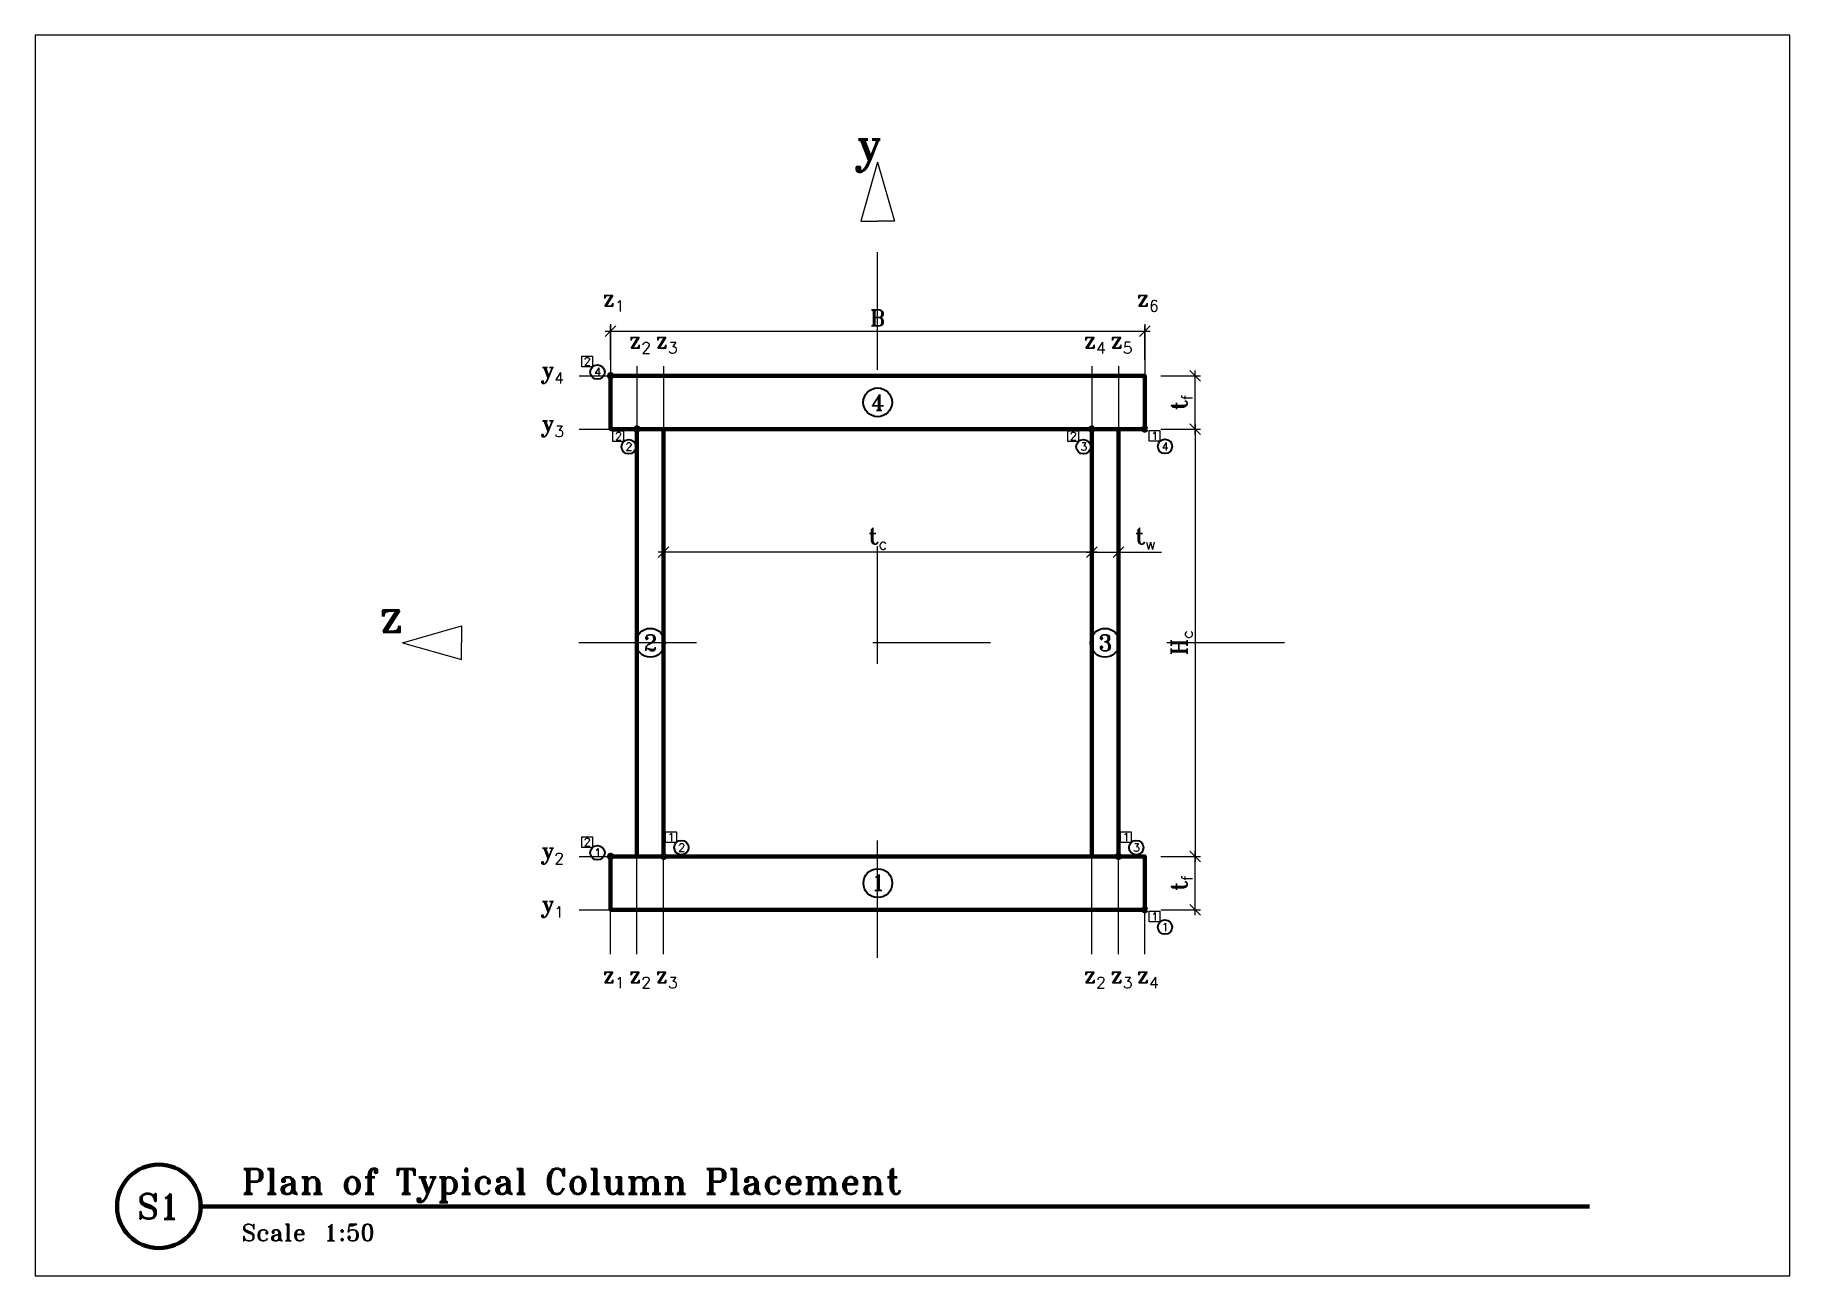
# Paper-space layout 'Box' of a CAD drawing. Header units: millimetres. Extents: x 214 to 634, y 155 to 452.
# The model-space entities are those that its viewports show. They can reach past a viewport. Long polylines and large blocks are cut down to what shows.
import ezdxf
from ezdxf.enums import TextEntityAlignment as Align

# ---------------------------------------------------------------- set-up
doc = ezdxf.new("R2010")
doc.units = ezdxf.units.MM
doc.header["$MEASUREMENT"] = 0
doc.linetypes.add('ACAD_ISO03W100', pattern=[30, 12, -18])
for name, color, linetype, lineweight in [('1', 1, 'Continuous', 9), ('1__', 1, 'ACAD_ISO03W100', 9), ('2', 2, 'Continuous', 20), ('2__', 2, 'ACAD_ISO03W100', 20), ('3', 3, 'Continuous', 30), ('4', 4, 'Continuous', 40), ('6', 6, 'Continuous', 70)]:
    doc.layers.add(name, color=color, linetype=linetype, lineweight=lineweight)
doc.layers.add('Dims', color=1, linetype='Continuous')
doc.styles.add('Romant', font='romant.shx')
doc.dimstyles.new('10', dxfattribs={"dimscale": 10, "dimtxt": 3, "dimasz": 2, "dimexe": 1, "dimexo": 3, "dimgap": 1, "dimtad": 1, "dimdec": 0, "dimzin": 0, "dimdsep": 46, "dimtxsty": 'Romant', "dimblk": 'OBLIQUE', "dimcen": 0.09, "dimdle": 1, "dimclrd": 1, "dimclre": 1, "dimclrt": 3, "dimadec": 1, "dimazin": 0, "dimtfac": 1, "dimtdec": 0, "dimtofl": 0, "dimtmove": 0, "dimatfit": 3, "dimfxl": 1, "dimtfillclr": 3, "dimtolj": 1, "dimtzin": 0, "dimlwd": 15, "dimlwe": 15, "dimarcsym": 0})

# ---------------------------------------------------------------- blocks, each defined once
blk = doc.blocks.new('*U4')
at = {"layer": '6'}
blk.add_line((0, 0), (332.44, 0), dxfattribs=at)
blk.add_circle((-10, 0), 10, dxfattribs=at)
at = {"style": 'Romant'}
for tag, p, height in [('TITLE', (9.83, 3), 6), ('SCALE', (29.49, -8.24), 4)]:
    blk.add_attdef(tag, p, '', height=height, dxfattribs=at)
blk.add_attdef('SHEET', text='', height=6, dxfattribs=at).set_placement((-10, -3), align=Align.CENTER)
at = {"layer": '4', "insert": (9.83, -4.28), "char_height": 4, "attachment_point": 1, "style": 'Romant'}
blk.add_mtext_dynamic_manual_height_columns('Scale ', width=407.2188, gutter_width=1, heights=[0], dxfattribs=at)
blk = doc.blocks.new('_Oblique')
at = {"color": 0, "linetype": 'ByBlock', "lineweight": -2}
blk.add_line((-0.5, -0.5), (0.5, 0.5), dxfattribs=at)
blk = doc.blocks.new('*D18')
at = {"layer": 'Defpoints', "color": 0, "transparency": 16777216}
for p in [(-15594.2, 69924.2), (-16594.2, 69841), (-15594.2, 69841)]:
    blk.add_point(p, dxfattribs=at)
at = {"layer": 'Dims', "color": 1, "lineweight": 15, "transparency": 16777216}
for p, q in [((-16604.2, 69924.2), (-15584.2, 69924.2)), ((-16594.2, 69871), (-16594.2, 69934.2)), ((-15594.2, 69871), (-15594.2, 69934.2))]:
    blk.add_line(p, q, dxfattribs=at)
at = {"layer": 'Dims', "color": 1, "lineweight": 15, "transparency": 16777216, "xscale": 20, "yscale": 20, "zscale": 20, "rotation": 180}
blk.add_blockref('_Oblique', (-16594.2, 69924.2), dxfattribs=at)
at = {"layer": 'Dims', "color": 1, "lineweight": 15, "transparency": 16777216, "xscale": 20, "yscale": 20, "zscale": 20}
blk.add_blockref('_Oblique', (-15594.2, 69924.2), dxfattribs=at)
at = {"layer": 'Dims', "color": 3, "transparency": 16777216, "insert": (-16094.2, 69949.2), "char_height": 30, "width": 59.944, "attachment_point": 5, "style": 'Romant'}
blk.add_mtext('\\A1;B', dxfattribs=at)
blk = doc.blocks.new('*D19')
at = {"layer": 'Defpoints', "color": 0, "transparency": 16777216}
for p in [(-15594.2, 69841), (-15499.6, 69841), (-15594.2, 69741)]:
    blk.add_point(p, dxfattribs=at)
at = {"layer": 'Dims', "color": 1, "lineweight": 15, "transparency": 16777216}
for p, q in [((-15499.6, 69731), (-15499.6, 69851)), ((-15564.2, 69841), (-15489.6, 69841)), ((-15564.2, 69741), (-15489.6, 69741))]:
    blk.add_line(p, q, dxfattribs=at)
at = {"layer": 'Dims', "color": 1, "lineweight": 15, "transparency": 16777216, "xscale": 20, "yscale": 20, "zscale": 20}
for p, rotation in [((-15499.6, 69841), 90), ((-15499.6, 69741), 270)]:
    blk.add_blockref('_Oblique', p, dxfattribs=dict(at, rotation=rotation))
at = {"layer": 'Dims', "color": 3, "transparency": 16777216, "insert": (-15524.6, 69791), "char_height": 30, "attachment_point": 5, "rotation": 90, "style": 'Romant'}
blk.add_mtext('\\A1;t{\\H0.7x;\\S^ f;}', dxfattribs=at)
blk = doc.blocks.new('*D17')
at = {"layer": 'Defpoints', "color": 0, "transparency": 16777216}
for p in [(-15594.2, 68941), (-15499.6, 68941), (-15594.2, 68841)]:
    blk.add_point(p, dxfattribs=at)
at = {"layer": 'Dims', "color": 1, "lineweight": 15, "transparency": 16777216}
for p, q in [((-15564.2, 68941), (-15489.6, 68941)), ((-15499.6, 68831), (-15499.6, 68951)), ((-15564.2, 68841), (-15489.6, 68841))]:
    blk.add_line(p, q, dxfattribs=at)
at = {"layer": 'Dims', "color": 1, "lineweight": 15, "transparency": 16777216, "xscale": 20, "yscale": 20, "zscale": 20}
for p, rotation in [((-15499.6, 68941), 90), ((-15499.6, 68841), 270)]:
    blk.add_blockref('_Oblique', p, dxfattribs=dict(at, rotation=rotation))
at = {"layer": 'Dims', "color": 3, "transparency": 16777216, "insert": (-15524.6, 68891), "char_height": 30, "attachment_point": 5, "rotation": 90, "style": 'Romant'}
blk.add_mtext('\\A1;t{\\H0.7x;\\S^ f;}', dxfattribs=at)
blk = doc.blocks.new('*D20')
at = {"layer": 'Defpoints', "color": 0, "transparency": 16777216}
for p in [(-15693.5, 69510.6), (-15643.5, 69510.6), (-15643.5, 69510.6)]:
    blk.add_point(p, dxfattribs=at)
at = {"layer": 'Dims', "color": 1, "lineweight": 15, "transparency": 16777216}
for p, q in [((-15693.5, 69540.6), (-15693.5, 69520.6)), ((-15643.5, 69540.6), (-15643.5, 69520.6)), ((-15703.5, 69510.6), (-15643.5, 69510.6)), ((-15643.5, 69510.6), (-15562.9, 69510.6))]:
    blk.add_line(p, q, dxfattribs=at)
at = {"layer": 'Dims', "color": 1, "lineweight": 15, "transparency": 16777216, "xscale": 20, "yscale": 20, "zscale": 20, "rotation": 180}
blk.add_blockref('_Oblique', (-15693.5, 69510.6), dxfattribs=at)
at = {"layer": 'Dims', "color": 1, "lineweight": 15, "transparency": 16777216, "xscale": 20, "yscale": 20, "zscale": 20}
blk.add_blockref('_Oblique', (-15643.5, 69510.6), dxfattribs=at)
at = {"layer": 'Dims', "color": 3, "transparency": 16777216, "insert": (-15593.2, 69535.6), "char_height": 30, "attachment_point": 5, "style": 'Romant'}
blk.add_mtext('\\A1;t{\\H0.7x;\\S^ w;}', dxfattribs=at)
blk = doc.blocks.new('*D21')
at = {"layer": 'Defpoints', "color": 0, "transparency": 16777216}
for p in [(-15594.2, 69741), (-15594.2, 68941), (-15499.6, 68941)]:
    blk.add_point(p, dxfattribs=at)
at = {"layer": 'Dims', "color": 1, "lineweight": 15, "transparency": 16777216}
for p, q in [((-15499.6, 69751), (-15499.6, 68931)), ((-15564.2, 69741), (-15489.6, 69741)), ((-15564.2, 68941), (-15489.6, 68941))]:
    blk.add_line(p, q, dxfattribs=at)
at = {"layer": 'Dims', "color": 1, "lineweight": 15, "transparency": 16777216, "xscale": 20, "yscale": 20, "zscale": 20}
for p, rotation in [((-15499.6, 69741), 90), ((-15499.6, 68941), 270)]:
    blk.add_blockref('_Oblique', p, dxfattribs=dict(at, rotation=rotation))
at = {"layer": 'Dims', "color": 3, "transparency": 16777216, "insert": (-15524.6, 69341), "char_height": 30, "attachment_point": 5, "rotation": 90, "style": 'Romant'}
blk.add_mtext('\\A1;H{\\H0.7x;\\S^ c;}', dxfattribs=at)
blk = doc.blocks.new('*D22')
at = {"layer": 'Defpoints', "color": 0, "transparency": 16777216}
for p in [(-16494.9, 69510.6), (-16494.9, 69510.6), (-15693.5, 69510.6)]:
    blk.add_point(p, dxfattribs=at)
at = {"layer": 'Dims', "color": 1, "lineweight": 15, "transparency": 16777216}
for p, q in [((-16494.9, 69540.6), (-16494.9, 69520.6)), ((-15693.5, 69540.6), (-15693.5, 69520.6)), ((-15683.5, 69510.6), (-16504.9, 69510.6))]:
    blk.add_line(p, q, dxfattribs=at)
at = {"layer": 'Dims', "color": 1, "lineweight": 15, "transparency": 16777216, "xscale": 20, "yscale": 20, "zscale": 20, "rotation": 180}
blk.add_blockref('_Oblique', (-16494.9, 69510.6), dxfattribs=at)
at = {"layer": 'Dims', "color": 1, "lineweight": 15, "transparency": 16777216, "xscale": 20, "yscale": 20, "zscale": 20}
blk.add_blockref('_Oblique', (-15693.5, 69510.6), dxfattribs=at)
at = {"layer": 'Dims', "color": 3, "transparency": 16777216, "insert": (-16094.2, 69535.6), "char_height": 30, "attachment_point": 5, "style": 'Romant'}
blk.add_mtext('\\A1;t{\\H0.7x;\\S^ c;}', dxfattribs=at)

msp = doc.modelspace()

# ---------------------------------------------------------------- hatches: boundary and pattern name
at = {"layer": '6'}
h = msp.add_hatch(color=1, dxfattribs=at)
h.dxf.hatch_style = 1
edge = h.paths.add_edge_path()
edge.add_arc((-16594.2, 69841), 3, 0, 360)
h = msp.add_hatch(color=1, dxfattribs=at)
h.dxf.hatch_style = 1
edge = h.paths.add_edge_path()
edge.add_arc((-16544.9, 69741), 3, 0, 360)
h = msp.add_hatch(color=1, dxfattribs=at)
h.dxf.hatch_style = 1
edge = h.paths.add_edge_path()
edge.add_arc((-15693.5, 69741), 3, 0, 360)
h = msp.add_hatch(color=1, dxfattribs=at)
h.dxf.hatch_style = 1
edge = h.paths.add_edge_path()
edge.add_arc((-15594.2, 69741), 3, 0, 360)
h = msp.add_hatch(color=1, dxfattribs=at)
h.dxf.hatch_style = 1
edge = h.paths.add_edge_path()
edge.add_arc((-16594.2, 68941), 3, 0, 360)
h = msp.add_hatch(color=1, dxfattribs=at)
h.dxf.hatch_style = 1
edge = h.paths.add_edge_path()
edge.add_arc((-16494.9, 68941), 3, 0, 360)
h = msp.add_hatch(color=1, dxfattribs=at)
h.dxf.hatch_style = 1
edge = h.paths.add_edge_path()
edge.add_arc((-15643.5, 68941), 3, 0, 360)
h = msp.add_hatch(color=1, dxfattribs=at)
h.dxf.hatch_style = 1
edge = h.paths.add_edge_path()
edge.add_arc((-15594.2, 68841), 3, 0, 360)

# ---------------------------------------------------------------- linework, layer by layer
at = {"layer": '1__'}
for p, q in [((-16594.2, 69937.6), (-16594.2, 69841)), ((-15594.2, 69937.6), (-15594.2, 69841)), ((-16544.9, 69859), (-16544.9, 69741)), ((-16494.9, 69859), (-16494.9, 69741)), ((-15693.5, 69859), (-15693.5, 69741)), ((-15643.5, 69859), (-15643.5, 69741)), ((-16653.1, 69841), (-16594.2, 69841)), ((-16653.1, 69741), (-16594.2, 69741)), ((-16653.1, 68941), (-16594.2, 68941)), ((-16544.9, 68757.8), (-16544.9, 68941)), ((-16494.9, 68757.8), (-16494.9, 68941)), ((-15693.5, 68757.8), (-15693.5, 68941)), ((-15643.5, 68757.8), (-15643.5, 68941)), ((-16653.1, 68841), (-16594.2, 68841)), ((-16594.2, 68757.8), (-16594.2, 68841)), ((-15594.2, 68757.8), (-15594.2, 68841))]:
    msp.add_line(p, q, dxfattribs=at)
at = {"layer": '2'}
for points in [[(-16628.3, 69857.5), (-16648.3, 69857.5), (-16648.3, 69877.5), (-16628.3, 69877.5)], [(-16569.9, 69717.6), (-16589.9, 69717.6), (-16589.9, 69737.6), (-16569.9, 69737.6)], [(-15718.4, 69717.6), (-15738.4, 69717.6), (-15738.4, 69737.6), (-15718.4, 69737.6)], [(-15565.8, 69718.2), (-15585.8, 69718.2), (-15585.8, 69738.2), (-15565.8, 69738.2)], [(-16628.3, 68957.5), (-16648.3, 68957.5), (-16648.3, 68977.5), (-16628.3, 68977.5)], [(-16471.1, 68967), (-16491.1, 68967), (-16491.1, 68987), (-16471.1, 68987)], [(-15619.6, 68967), (-15639.6, 68967), (-15639.6, 68987), (-15619.6, 68987)], [(-15565.8, 68818.2), (-15585.8, 68818.2), (-15585.8, 68838.2), (-15565.8, 68838.2)]]:
    msp.add_lwpolyline(points, close=True, dxfattribs=at)
at = {"layer": '2__', "ltscale": 0.3}
for p, q in [((-16094.2, 68750.8), (-16094.2, 70241)), ((-15332.3, 69341), (-16932.7, 69341))]:
    msp.add_line(p, q, dxfattribs=at)
at = {"layer": '2__'}
for points in [[(-16094.2, 70241), (-16125.6, 70130.1), (-16094.2, 70130.1)], [(-16094.2, 70241), (-16062.8, 70130.1), (-16094.2, 70130.1)], [(-16984.1, 69341), (-16873.2, 69372.4), (-16873.2, 69341)], [(-16984.1, 69341), (-16873.2, 69309.6), (-16873.2, 69341)]]:
    msp.add_lwpolyline(points, dxfattribs=at)
at = {"layer": '3'}
for centre, radius in [((-16618.8, 69847.9), 13.5), ((-16094.2, 69791.1), 27), ((-16560.3, 69708.1), 13.5), ((-15708.9, 69708.1), 13.5), ((-15556.3, 69708.6), 13.5), ((-16519.9, 69341), 27), ((-15668.5, 69341), 27), ((-16618.8, 68947.9), 13.5), ((-16461.6, 68957.5), 13.5), ((-15610.1, 68957.5), 13.5), ((-16093.9, 68890.9), 27), ((-15556.3, 68808.6), 13.5)]:
    msp.add_circle(centre, radius, dxfattribs=at)
at = {"layer": '6'}
for points in [[(-16119.2, 69741), (-16594.2, 69741), (-16594.2, 69841), (-15594.2, 69841), (-15594.2, 69741), (-16119.2, 69741)], [(-16544.9, 68941), (-16544.9, 69741)], [(-16494.9, 69741), (-16494.9, 68941)], [(-15693.5, 68941), (-15693.5, 69741)], [(-15643.5, 69741), (-15643.5, 68941)], [(-16069.2, 68941), (-15594.2, 68941), (-15594.2, 68841), (-16594.2, 68841), (-16594.2, 68941), (-16069.2, 68941)]]:
    msp.add_lwpolyline(points, dxfattribs=at)
for centre in [(-16594.2, 69841), (-16544.9, 69741), (-15693.5, 69741), (-15594.2, 69741), (-16594.2, 68941), (-16494.9, 68941), (-15643.5, 68941), (-15594.2, 68841)]:
    msp.add_circle(centre, 3, dxfattribs=at)

# ---------------------------------------------------------------- texts
at = {"layer": '1', "char_height": 30, "style": 'Romant'}
for s, insert, attachment_point in [('\\A1;z{\\H0.7x;\\S^ 1;}', (-16609.1, 69961.1), 7), ('\\A1;z{\\H0.7x;\\S^ 6;}', (-15609.1, 69961.1), 7), ('\\A1;z{\\H0.7x;\\S^ 2;}', (-16559.8, 69882.6), 7), ('\\A1;z{\\H0.7x;\\S^ 3;}', (-16509.8, 69882.6), 7), ('\\A1;z{\\H0.7x;\\S^ 4;}', (-15708.3, 69882.6), 7), ('\\A1;z{\\H0.7x;\\S^ 5;}', (-15658.3, 69882.6), 7), ('\\A1;y{\\H0.7x;\\S^ 4;}', (-16724, 69866.5), 1), ('\\A1;y{\\H0.7x;\\S^ 3;}', (-16724, 69766.5), 1), ('\\A1;y{\\H0.7x;\\S^ 2;}', (-16724, 68966.5), 1), ('\\A1;y{\\H0.7x;\\S^ 1;}', (-16724, 68866.5), 1), ('\\A1;z{\\H0.7x;\\S^ 1;}', (-16609.1, 68734.3), 1), ('\\A1;z{\\H0.7x;\\S^ 2;}', (-16559.8, 68734.3), 1), ('\\A1;z{\\H0.7x;\\S^ 3;}', (-16509.8, 68734.3), 1), ('\\A1;z{\\H0.7x;\\S^ 2;}', (-15708.3, 68734.3), 1), ('\\A1;z{\\H0.7x;\\S^ 3;}', (-15658.3, 68734.3), 1), ('\\A1;z{\\H0.7x;\\S^ 4;}', (-15609.1, 68734.3), 1)]:
    msp.add_mtext_dynamic_manual_height_columns(s, width=640.605, gutter_width=75.2, heights=[0], dxfattribs=dict(at, insert=insert, attachment_point=attachment_point))
at = {"layer": '2', "char_height": 15, "attachment_point": 1, "style": 'Romant'}
for s, insert in [('\\A1;\\pxqc;2', (-16648, 69875.1)), ('\\A1;\\pxqc;2', (-16589.6, 69735.2)), ('\\A1;\\pxqc;2', (-15738.1, 69735.2)), ('\\A1;\\pxqc;1', (-15585.5, 69735.7)), ('\\A1;\\pxqc;2', (-16648, 68975.1)), ('\\A1;\\pxqc;1', (-16490.8, 68984.6)), ('\\A1;\\pxqc;1', (-15639.3, 68984.6)), ('\\A1;\\pxqc;1', (-15585.5, 68835.7))]:
    msp.add_mtext_dynamic_manual_height_columns(s, width=20.299, gutter_width=37.6, heights=[0], dxfattribs=dict(at, insert=insert))
at = {"layer": '2__', "char_height": 60, "attachment_point": 1, "style": 'Romant'}
for s, insert in [('\\A1;y', (-16135.5, 70303)), ('\\A1;z', (-17027.8, 69421.4))]:
    msp.add_mtext_dynamic_manual_height_columns(s, width=640.605, gutter_width=75.2, heights=[0], dxfattribs=dict(at, insert=insert))
at = {"layer": '3', "style": 'Romant'}
for s, width, gutter_width, insert, char_height, attachment_point in [('\\A1;\\pxqc;4', 20.299, 37.6, (-16628.5, 69855.5), 15, 1), ('\\A1;\\pxqc;4', 40.598, 75.2, (-16114.1, 69775.9), 30, 7), ('\\A1;\\pxqc;2', 20.299, 37.6, (-16570, 69715.7), 15, 1), ('\\A1;\\pxqc;3', 20.299, 37.6, (-15718.5, 69715.7), 15, 1), ('\\A1;\\pxqc;4', 20.299, 37.6, (-15566, 69716.2), 15, 1), ('\\A1;\\pxqc;2', 40.598, 75.2, (-16539.8, 69325.8), 30, 7), ('\\A1;\\pxqc;3', 40.598, 75.2, (-15688.4, 69325.8), 30, 7), ('\\A1;\\pxqc;2', 20.299, 37.6, (-16471.2, 68965), 15, 1), ('\\A1;\\pxqc;3', 20.299, 37.6, (-15619.8, 68965), 15, 1), ('\\A1;\\pxqc;1', 20.299, 37.6, (-16628.5, 68955.5), 15, 1), ('\\A1;\\pxqc;1', 40.598, 75.2, (-16113.2, 68877.3), 30, 7), ('\\A1;\\pxqc;1', 20.299, 37.6, (-15566, 68816.2), 15, 1)]:
    msp.add_mtext_dynamic_manual_height_columns(s, width=width, gutter_width=gutter_width, heights=[0], dxfattribs=dict(at, insert=insert, char_height=char_height, attachment_point=attachment_point))

# ---------------------------------------------------------------- dimensions: what is measured, and where the dimension line sits
at = {"layer": 'Dims'}
dim = msp.add_linear_dim(base=(-15594.2, 69924.2), p1=(-16594.2, 69841), p2=(-15594.2, 69841), text='B', dimstyle='10', dxfattribs=at)
dim.commit()
dim.dimension.update_dxf_attribs({"geometry": '*D18', "text_midpoint": (-16094.2, 69924.2), "dimtype": 160})
for base, p1, p2, text, picture, middle in [((-15499.6, 69841), (-15594.2, 69741), (-15594.2, 69841), 't{\\H0.7x;\\S^ f;}', '*D19', (-15524.6, 69791)), ((-15499.6, 68941), (-15594.2, 69741), (-15594.2, 68941), 'H{\\H0.7x;\\S^ c;}', '*D21', (-15524.6, 69341)), ((-15499.6, 68941), (-15594.2, 68841), (-15594.2, 68941), 't{\\H0.7x;\\S^ f;}', '*D17', (-15524.6, 68891))]:
    dim = msp.add_linear_dim(base=base, p1=p1, p2=p2, angle=90, text=text, dimstyle='10', dxfattribs=at)
    dim.commit()
    dim.dimension.update_dxf_attribs({"geometry": picture, "text_midpoint": middle})
for base, p2, text, picture, middle in [((-16494.9, 69510.6), (-16494.9, 69510.6), 't{\\H0.7x;\\S^ c;}', '*D22', (-16094.2, 69535.6)), ((-15643.5, 69510.6), (-15643.5, 69510.6), 't{\\H0.7x;\\S^ w;}', '*D20', (-15593.2, 69535.6))]:
    dim = msp.add_linear_dim(base=base, p1=(-15693.5, 69510.6), p2=p2, text=text, dimstyle='10', dxfattribs=at)
    dim.commit()
    dim.dimension.update_dxf_attribs({"geometry": picture, "text_midpoint": middle})

psp = doc.layouts.new('Box')

# ---------------------------------------------------------------- block references
at = {"layer": '4'}
psp.add_blockref('*U4', (253.97, 172.05), dxfattribs=at).add_auto_attribs({'TITLE': 'Plan of Typical Column Placement', 'SCALE': '1:50', 'SHEET': 'S1'})

# ---------------------------------------------------------------- viewports
at = {"layer": '0', "view_target_point": (-19860.02, 69488.88)}
psp.add_viewport(center=(424.36, 303.91), size=(420, 297), view_center_point=(3831.07, -171.75), view_height=2323.1811, dxfattribs=at)

doc.saveas('drawing.dxf')
